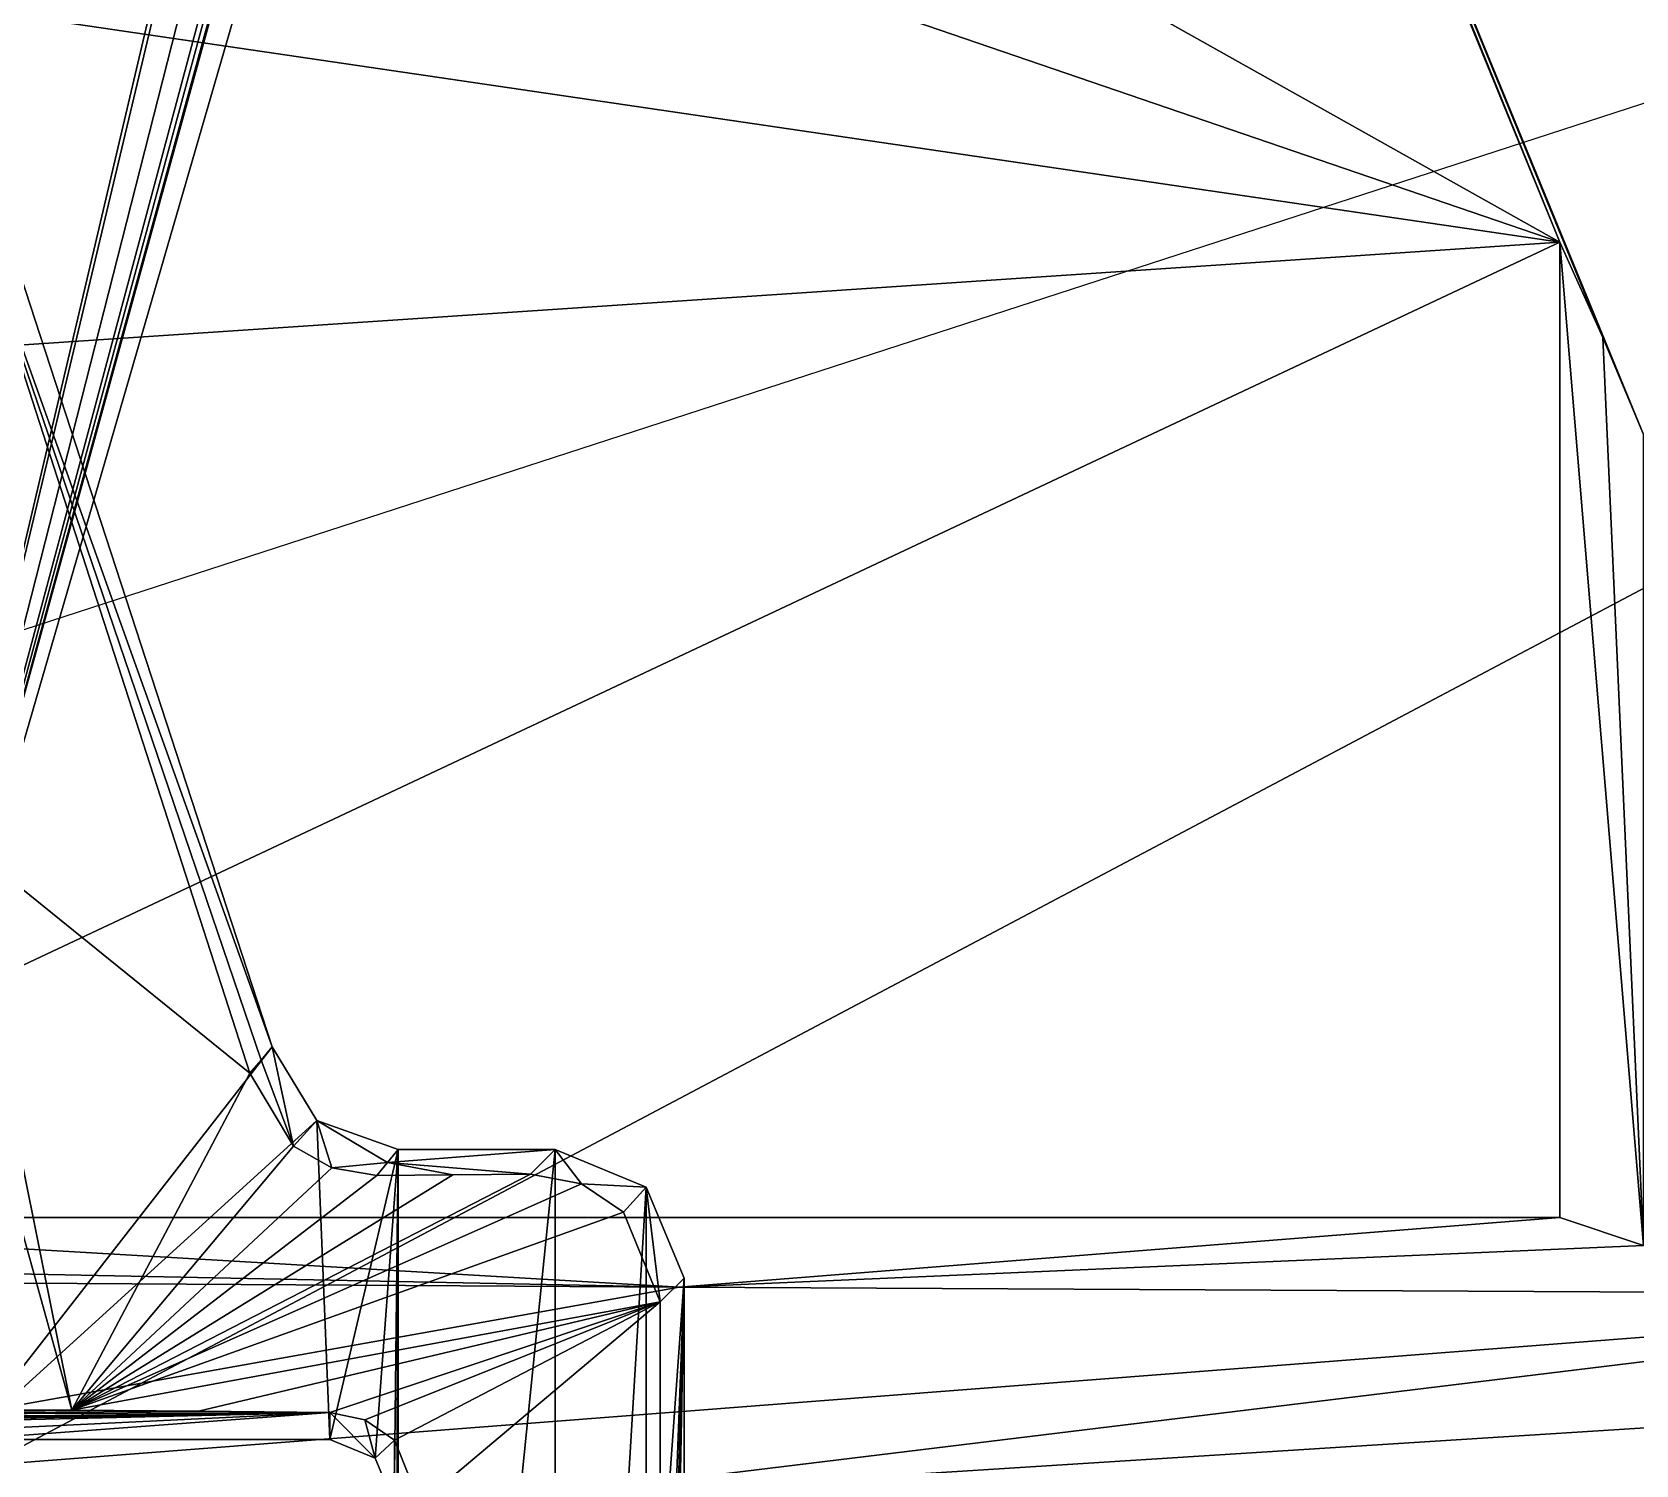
# Model space of a CAD drawing. Header units: millimetres. Extents: x -228 to 228, y -204 to 237.
# Drawn here: x 30.94 to 43.39, y 3.55 to 14.67 of the extents above; entities that cross this region are included whole.
import ezdxf

# ---------------------------------------------------------------- set-up
doc = ezdxf.new("R2010")
doc.units = ezdxf.units.MM
doc.header["$LTSCALE"] = 127.314815
for name, color, linetype in [('2216', 7, 'CONTINUOUS'), ('5003', 7, 'CONTINUOUS'), ('5004', 7, 'CONTINUOUS'), ('5007', 7, 'CONTINUOUS'), ('5093', 7, 'CONTINUOUS'), ('5095', 7, 'CONTINUOUS'), ('5129', 7, 'CONTINUOUS'), ('5139', 7, 'CONTINUOUS'), ('5140', 7, 'CONTINUOUS'), ('6193', 7, 'CONTINUOUS'), ('6194', 7, 'CONTINUOUS'), ('6196', 7, 'CONTINUOUS'), ('6197', 7, 'CONTINUOUS'), ('6264', 7, 'CONTINUOUS'), ('6265', 7, 'CONTINUOUS'), ('6301', 7, 'CONTINUOUS'), ('6307', 7, 'CONTINUOUS'), ('6315', 7, 'CONTINUOUS'), ('6333', 7, 'CONTINUOUS')]:
    doc.layers.add(name, color=color, linetype=linetype)

msp = doc.modelspace()

# ---------------------------------------------------------------- linework, layer by layer
at = {"layer": '2216', "color": 5, "linetype": 'Continuous'}
msp.add_3dface([(44.975, 14.613, 1088.256), (0, 0, 1089.001), (47.289, 0, 1088.256), (44.975, 14.613, 1088.256)], dxfattribs=at)
at = {"layer": '5003', "color": 6, "linetype": 'Continuous'}
for points in [[(29, 2.712, 1039.01), (36.251, 29.051, 1039.01), (37.817, 33.092, 1039.01), (29, 2.712, 1039.01)], [(44.663, 10.998, 1039.01), (29, 2.712, 1039.01), (37.817, 33.092, 1039.01), (44.663, 10.998, 1039.01)], [(45.814, 20.647, 1039.01), (44.663, 10.998, 1039.01), (37.817, 33.092, 1039.01), (45.814, 20.647, 1039.01)], [(30.526, 29.503, 1039.01), (32.556, 27.968, 1039.01), (29, 2.712, 1039.01), (30.526, 29.503, 1039.01)], [(36.123, 28.658, 1039.01), (36.251, 29.051, 1039.01), (29, 2.712, 1039.01), (36.123, 28.658, 1039.01)], [(36.007, 28.525, 1039.01), (36.123, 28.658, 1039.01), (29, 2.712, 1039.01), (36.007, 28.525, 1039.01)], [(35.885, 28.398, 1039.01), (36.007, 28.525, 1039.01), (29, 2.712, 1039.01), (35.885, 28.398, 1039.01)], [(35.058, 28.437, 1039.01), (35.117, 28.383, 1039.01), (29, 2.712, 1039.01), (35.058, 28.437, 1039.01)], [(32.556, 27.968, 1039.01), (35.058, 28.437, 1039.01), (29, 2.712, 1039.01), (32.556, 27.968, 1039.01)], [(35.504, 28.237, 1039.01), (35.885, 28.398, 1039.01), (29, 2.712, 1039.01), (35.504, 28.237, 1039.01)], [(35.117, 28.383, 1039.01), (35.504, 28.237, 1039.01), (29, 2.712, 1039.01), (35.117, 28.383, 1039.01)], [(44.663, 2.712, 1039.01), (29, 2.712, 1039.01), (44.663, 10.998, 1039.01), (44.663, 2.712, 1039.01)]]:
    msp.add_3dface(points, dxfattribs=at)
at = {"layer": '5004', "color": 6, "linetype": 'Continuous'}
for points in [[(45.363, 13.262, 1041.01), (45.831, 20.694, 1041.01), (41.812, 22.032, 1041.01), (45.363, 13.262, 1041.01)], [(42.796, 13.04, 1041.01), (39.652, 20.719, 1041.01), (35.659, 17.048, 1041.01), (42.796, 13.04, 1041.01)], [(42.796, 13.04, 1041.01), (35.659, 17.048, 1041.01), (33.163, 16.34, 1041.01), (42.796, 13.04, 1041.01)], [(42.796, 13.04, 1041.01), (33.163, 16.34, 1041.01), (26.93, 15.375, 1041.01), (42.796, 13.04, 1041.01)], [(24.565, 11.823, 1041.01), (42.796, 13.04, 1041.01), (26.93, 15.375, 1041.01), (24.565, 11.823, 1041.01)], [(26.707, 5.471, 1041.01), (42.796, 13.04, 1041.01), (24.565, 11.823, 1041.01), (26.707, 5.471, 1041.01)], [(26.707, 5.471, 1041.01), (42.796, 5.471, 1041.01), (42.796, 13.04, 1041.01), (26.707, 5.471, 1041.01)]]:
    msp.add_3dface(points, dxfattribs=at)
at = {"layer": '5007', "color": 6, "linetype": 'Continuous'}
for points in [[(35.963, 4.93, 1072.021), (26.188, 4.991, 1068.507), (26.411, 3.227, 1068.486), (35.963, 4.93, 1072.021)], [(47.699, 4.871, 1075.396), (35.963, 4.93, 1072.021), (26.411, 3.227, 1068.486), (47.699, 4.871, 1075.396)], [(47.699, 4.871, 1075.396), (26.411, 3.227, 1068.486), (34.652, 3.28, 1071.522), (47.699, 4.871, 1075.396)], [(47.699, 4.871, 1075.396), (34.652, 3.28, 1071.522), (47.702, 4.109, 1075.378), (47.699, 4.871, 1075.396)], [(34.652, 3.28, 1071.522), (47.703, 3.347, 1075.364), (47.702, 4.109, 1075.378), (34.652, 3.28, 1071.522)]]:
    msp.add_3dface(points, dxfattribs=at)
at = {"layer": '5093', "color": 6, "linetype": 'Continuous'}
for points in [[(40.57, 23.831, 1053.066), (39.062, 22.232, 1052.881), (45.198, 13.041, 1053.635), (40.57, 23.831, 1053.066)], [(39.062, 22.232, 1052.881), (43.446, 11.549, 1053.42), (45.198, 13.041, 1053.635), (39.062, 22.232, 1052.881)]]:
    msp.add_3dface(points, dxfattribs=at)
at = {"layer": '5095', "color": 6, "linetype": 'Continuous'}
for points in [[(42.796, 5.471, 1041.01), (43.446, 5.255, 1053.42), (42.796, 13.04, 1041.01), (42.796, 5.471, 1041.01)], [(42.796, 13.04, 1041.01), (43.446, 5.255, 1053.42), (43.13, 12.301, 1047.385), (42.796, 13.04, 1041.01)], [(43.446, 5.255, 1053.42), (43.446, 11.549, 1053.42), (43.13, 12.301, 1047.385), (43.446, 5.255, 1053.42)]]:
    msp.add_3dface(points, dxfattribs=at)
at = {"layer": '5129', "color": 6, "linetype": 'Continuous'}
for points in [[(26.707, 5.471, 1041.01), (26.421, 5.122, 1061.01), (35.963, 4.93, 1072.021), (26.707, 5.471, 1041.01)], [(42.796, 5.471, 1041.01), (26.707, 5.471, 1041.01), (35.963, 4.93, 1072.021), (42.796, 5.471, 1041.01)], [(43.446, 5.255, 1053.42), (42.796, 5.471, 1041.01), (35.963, 4.93, 1072.021), (43.446, 5.255, 1053.42)], [(47.699, 4.871, 1075.396), (43.446, 5.255, 1053.42), (35.963, 4.93, 1072.021), (47.699, 4.871, 1075.396)], [(35.963, 4.93, 1072.021), (26.421, 5.122, 1061.01), (26.188, 4.991, 1068.507), (35.963, 4.93, 1072.021)]]:
    msp.add_3dface(points, dxfattribs=at)
at = {"layer": '5139', "color": 6, "linetype": 'Continuous'}
for points in [[(41.812, 22.032, 1041.01), (40.57, 23.831, 1053.066), (45.198, 13.041, 1053.635), (41.812, 22.032, 1041.01)], [(45.363, 13.262, 1041.01), (41.812, 22.032, 1041.01), (45.198, 13.041, 1053.635), (45.363, 13.262, 1041.01)]]:
    msp.add_3dface(points, dxfattribs=at)
at = {"layer": '5140', "color": 6, "linetype": 'Continuous'}
for points in [[(39.652, 20.719, 1041.01), (42.796, 13.04, 1041.01), (39.062, 22.232, 1052.881), (39.652, 20.719, 1041.01)], [(39.062, 22.232, 1052.881), (42.796, 13.04, 1041.01), (43.13, 12.301, 1047.385), (39.062, 22.232, 1052.881)], [(43.446, 11.549, 1053.42), (39.062, 22.232, 1052.881), (43.13, 12.301, 1047.385), (43.446, 11.549, 1053.42)]]:
    msp.add_3dface(points, dxfattribs=at)
at = {"layer": '6193', "color": 6, "linetype": 'Continuous'}
for points in [[(32.631, 6.591, 1036.51), (30.305, 13.777, 1036.51), (30.35, 8.433, 1036.99), (32.631, 6.591, 1036.51)], [(31.248, 3.977, 1036.99), (32.631, 6.591, 1036.51), (30.35, 8.433, 1036.99), (31.248, 3.977, 1036.99)], [(32.969, 6.026, 1036.45), (32.631, 6.591, 1036.51), (31.248, 3.977, 1036.99), (32.969, 6.026, 1036.45)], [(33.267, 5.857, 1036.379), (32.969, 6.026, 1036.45), (31.248, 3.977, 1036.99), (33.267, 5.857, 1036.379)], [(33.617, 5.797, 1036.29), (33.267, 5.857, 1036.379), (31.248, 3.977, 1036.99), (33.617, 5.797, 1036.29)], [(34.809, 5.808, 1035.974), (34.206, 5.803, 1036.134), (31.248, 3.977, 1036.99), (34.809, 5.808, 1035.974)], [(35.204, 5.732, 1035.873), (34.809, 5.808, 1035.974), (31.248, 3.977, 1036.99), (35.204, 5.732, 1035.873)], [(34.206, 5.803, 1036.134), (33.617, 5.797, 1036.29), (31.248, 3.977, 1036.99), (34.206, 5.803, 1036.134)], [(35.53, 5.514, 1035.796), (35.204, 5.732, 1035.873), (31.248, 3.977, 1036.99), (35.53, 5.514, 1035.796)], [(35.816, 4.817, 1035.747), (35.53, 5.514, 1035.796), (31.248, 3.977, 1036.99), (35.816, 4.817, 1035.747)], [(32.231, 3.968, 1036.729), (35.816, 4.817, 1035.747), (31.248, 3.977, 1036.99), (32.231, 3.968, 1036.729)], [(33.25, 3.958, 1036.458), (35.816, 4.817, 1035.747), (32.231, 3.968, 1036.729), (33.25, 3.958, 1036.458)], [(33.524, 3.901, 1036.387), (35.816, 4.817, 1035.747), (33.25, 3.958, 1036.458), (33.524, 3.901, 1036.387)], [(33.752, 3.744, 1036.331), (35.816, 4.817, 1035.747), (33.524, 3.901, 1036.387), (33.752, 3.744, 1036.331)], [(33.953, 3.25, 1036.291), (35.816, 4.817, 1035.747), (33.752, 3.744, 1036.331), (33.953, 3.25, 1036.291)], [(35.814, 2.41, 1035.812), (35.816, 4.817, 1035.747), (33.953, 3.25, 1036.291), (35.814, 2.41, 1035.812)]]:
    msp.add_3dface(points, dxfattribs=at)
at = {"layer": '6194', "color": 6, "linetype": 'Continuous'}
for points in [[(35.814, 2.41, 1035.812), (35.813, 0, 1035.834), (36, 5.001, 1030.49), (35.814, 2.41, 1035.812)], [(36, 5.001, 1030.49), (35.813, 0, 1035.834), (35.814, -2.41, 1035.812), (36, 5.001, 1030.49)], [(35.816, 4.817, 1035.747), (35.814, 2.41, 1035.812), (36, 5.001, 1030.49), (35.816, 4.817, 1035.747)], [(35.816, -4.817, 1035.747), (36, 5.001, 1030.49), (35.814, -2.41, 1035.812), (35.816, -4.817, 1035.747)], [(36, -5.001, 1030.49), (36, 5.001, 1030.49), (35.816, -4.817, 1035.747), (36, -5.001, 1030.49)]]:
    msp.add_3dface(points, dxfattribs=at)
at = {"layer": '6196', "color": 6, "linetype": 'Continuous'}
for points in [[(33.699, 5.899, 1033.39), (34.809, 5.808, 1035.974), (35.001, 6, 1030.49), (33.699, 5.899, 1033.39)], [(33.782, 6, 1030.49), (33.699, 5.899, 1033.39), (35.001, 6, 1030.49), (33.782, 6, 1030.49)], [(33.617, 5.797, 1036.29), (34.206, 5.803, 1036.134), (33.699, 5.899, 1033.39), (33.617, 5.797, 1036.29)], [(34.809, 5.808, 1035.974), (33.699, 5.899, 1033.39), (34.206, 5.803, 1036.134), (34.809, 5.808, 1035.974)]]:
    msp.add_3dface(points, dxfattribs=at)
at = {"layer": '6197', "color": 6, "linetype": 'Continuous'}
for points in [[(28.51, 3.907, 1034.99), (29.082, 3.907, 1034.99), (33.25, 3.958, 1036.458), (28.51, 3.907, 1034.99)], [(28.51, 3.907, 1034.99), (33.25, 3.958, 1036.458), (28.54, 3.942, 1035.99), (28.51, 3.907, 1034.99)], [(32.231, 3.968, 1036.729), (31.248, 3.977, 1036.99), (28.54, 3.942, 1035.99), (32.231, 3.968, 1036.729)], [(28.54, 3.942, 1035.99), (31.248, 3.977, 1036.99), (28.569, 3.977, 1036.99), (28.54, 3.942, 1035.99)], [(33.25, 3.958, 1036.458), (32.231, 3.968, 1036.729), (28.54, 3.942, 1035.99), (33.25, 3.958, 1036.458)], [(33.25, 3.958, 1036.458), (29.082, 3.907, 1034.99), (29.762, 3.907, 1034.99), (33.25, 3.958, 1036.458)], [(30.113, 3.902, 1034.85), (33.25, 3.958, 1036.458), (29.762, 3.907, 1034.99), (30.113, 3.902, 1034.85)], [(30.268, 3.89, 1034.507), (33.25, 3.958, 1036.458), (30.113, 3.902, 1034.85), (30.268, 3.89, 1034.507)], [(30.347, 3.82, 1032.503), (33.25, 3.958, 1036.458), (30.268, 3.89, 1034.507), (30.347, 3.82, 1032.503)], [(30.427, 3.75, 1030.49), (33.25, 3.958, 1036.458), (30.347, 3.82, 1032.503), (30.427, 3.75, 1030.49)], [(33.25, 3.75, 1030.49), (33.25, 3.958, 1036.458), (30.427, 3.75, 1030.49), (33.25, 3.75, 1030.49)]]:
    msp.add_3dface(points, dxfattribs=at)
at = {"layer": '6264', "color": 6, "linetype": 'Continuous'}
for points in [[(34.809, 5.808, 1035.974), (35.204, 5.732, 1035.873), (35.001, 6, 1030.49), (34.809, 5.808, 1035.974)], [(35.001, 6, 1030.49), (35.204, 5.732, 1035.873), (35.707, 5.707, 1030.49), (35.001, 6, 1030.49)], [(35.204, 5.732, 1035.873), (35.53, 5.514, 1035.796), (35.707, 5.707, 1030.49), (35.204, 5.732, 1035.873)], [(35.53, 5.514, 1035.796), (35.816, 4.817, 1035.747), (35.707, 5.707, 1030.49), (35.53, 5.514, 1035.796)], [(35.816, 4.817, 1035.747), (36, 5.001, 1030.49), (35.707, 5.707, 1030.49), (35.816, 4.817, 1035.747)]]:
    msp.add_3dface(points, dxfattribs=at)
at = {"layer": '6265', "color": 6, "linetype": 'Continuous'}
for points in [[(32.717, 6.694, 1033.506), (32.969, 6.026, 1036.45), (32.803, 6.797, 1030.49), (32.717, 6.694, 1033.506)], [(32.803, 6.797, 1030.49), (32.969, 6.026, 1036.45), (33.151, 6.224, 1030.49), (32.803, 6.797, 1030.49)], [(32.631, 6.591, 1036.51), (32.969, 6.026, 1036.45), (32.717, 6.694, 1033.506), (32.631, 6.591, 1036.51)], [(32.969, 6.026, 1036.45), (33.267, 5.857, 1036.379), (33.151, 6.224, 1030.49), (32.969, 6.026, 1036.45)], [(33.267, 5.857, 1036.379), (33.699, 5.899, 1033.39), (33.151, 6.224, 1030.49), (33.267, 5.857, 1036.379)], [(33.699, 5.899, 1033.39), (33.782, 6, 1030.49), (33.151, 6.224, 1030.49), (33.699, 5.899, 1033.39)], [(33.267, 5.857, 1036.379), (33.617, 5.797, 1036.29), (33.699, 5.899, 1033.39), (33.267, 5.857, 1036.379)]]:
    msp.add_3dface(points, dxfattribs=at)
at = {"layer": '6301', "color": 6, "linetype": 'Continuous'}
for points in [[(32.803, 6.797, 1030.49), (30.427, 3.75, 1030.49), (30.494, 13.87, 1030.49), (32.803, 6.797, 1030.49)], [(30.427, 3.75, 1030.49), (32.803, 6.797, 1030.49), (33.151, 6.224, 1030.49), (30.427, 3.75, 1030.49)], [(33.25, 3.75, 1030.49), (30.427, 3.75, 1030.49), (33.151, 6.224, 1030.49), (33.25, 3.75, 1030.49)], [(33.782, 6, 1030.49), (33.25, 3.75, 1030.49), (33.151, 6.224, 1030.49), (33.782, 6, 1030.49)], [(33.25, 3.75, 1030.49), (33.782, 6, 1030.49), (33.604, 3.604, 1030.49), (33.25, 3.75, 1030.49)], [(33.604, 3.604, 1030.49), (33.782, 6, 1030.49), (33.75, 3.25, 1030.49), (33.604, 3.604, 1030.49)], [(33.782, 6, 1030.49), (33.782, -6, 1030.49), (33.75, -3.25, 1030.49), (33.782, 6, 1030.49)], [(33.75, 3.25, 1030.49), (33.782, 6, 1030.49), (33.75, -3.25, 1030.49), (33.75, 3.25, 1030.49)], [(35.001, -6, 1030.49), (33.782, -6, 1030.49), (35.001, 6, 1030.49), (35.001, -6, 1030.49)], [(33.782, -6, 1030.49), (33.782, 6, 1030.49), (35.001, 6, 1030.49), (33.782, -6, 1030.49)], [(35.001, -6, 1030.49), (35.001, 6, 1030.49), (35.707, 5.707, 1030.49), (35.001, -6, 1030.49)], [(35.001, -6, 1030.49), (35.707, 5.707, 1030.49), (35.707, -5.707, 1030.49), (35.001, -6, 1030.49)], [(35.707, 5.707, 1030.49), (36, 5.001, 1030.49), (35.707, -5.707, 1030.49), (35.707, 5.707, 1030.49)], [(36, 5.001, 1030.49), (36, -5.001, 1030.49), (35.707, -5.707, 1030.49), (36, 5.001, 1030.49)]]:
    msp.add_3dface(points, dxfattribs=at)
at = {"layer": '6307', "color": 6, "linetype": 'Continuous'}
for points in [[(31.248, 3.977, 1036.99), (28.821, 12.713, 1036.99), (28.569, 3.977, 1036.99), (31.248, 3.977, 1036.99)], [(31.248, 3.977, 1036.99), (30.35, 8.433, 1036.99), (28.821, 12.713, 1036.99), (31.248, 3.977, 1036.99)]]:
    msp.add_3dface(points, dxfattribs=at)
at = {"layer": '6315', "color": 6, "linetype": 'Continuous'}
for points in [[(33.524, 3.901, 1036.387), (33.25, 3.958, 1036.458), (33.604, 3.604, 1030.49), (33.524, 3.901, 1036.387)], [(33.25, 3.958, 1036.458), (33.25, 3.75, 1030.49), (33.604, 3.604, 1030.49), (33.25, 3.958, 1036.458)], [(33.752, 3.744, 1036.331), (33.524, 3.901, 1036.387), (33.604, 3.604, 1030.49), (33.752, 3.744, 1036.331)], [(33.752, 3.744, 1036.331), (33.604, 3.604, 1030.49), (33.75, 3.25, 1030.49), (33.752, 3.744, 1036.331)], [(33.953, 3.25, 1036.291), (33.752, 3.744, 1036.331), (33.75, 3.25, 1030.49), (33.953, 3.25, 1036.291)]]:
    msp.add_3dface(points, dxfattribs=at)
at = {"layer": '6333', "color": 6, "linetype": 'Continuous'}
for points in [[(30.305, 13.777, 1036.51), (32.803, 6.797, 1030.49), (30.494, 13.87, 1030.49), (30.305, 13.777, 1036.51)], [(30.305, 13.777, 1036.51), (32.631, 6.591, 1036.51), (32.717, 6.694, 1033.506), (30.305, 13.777, 1036.51)], [(30.305, 13.777, 1036.51), (32.717, 6.694, 1033.506), (32.803, 6.797, 1030.49), (30.305, 13.777, 1036.51)]]:
    msp.add_3dface(points, dxfattribs=at)

doc.saveas('drawing.dxf')
